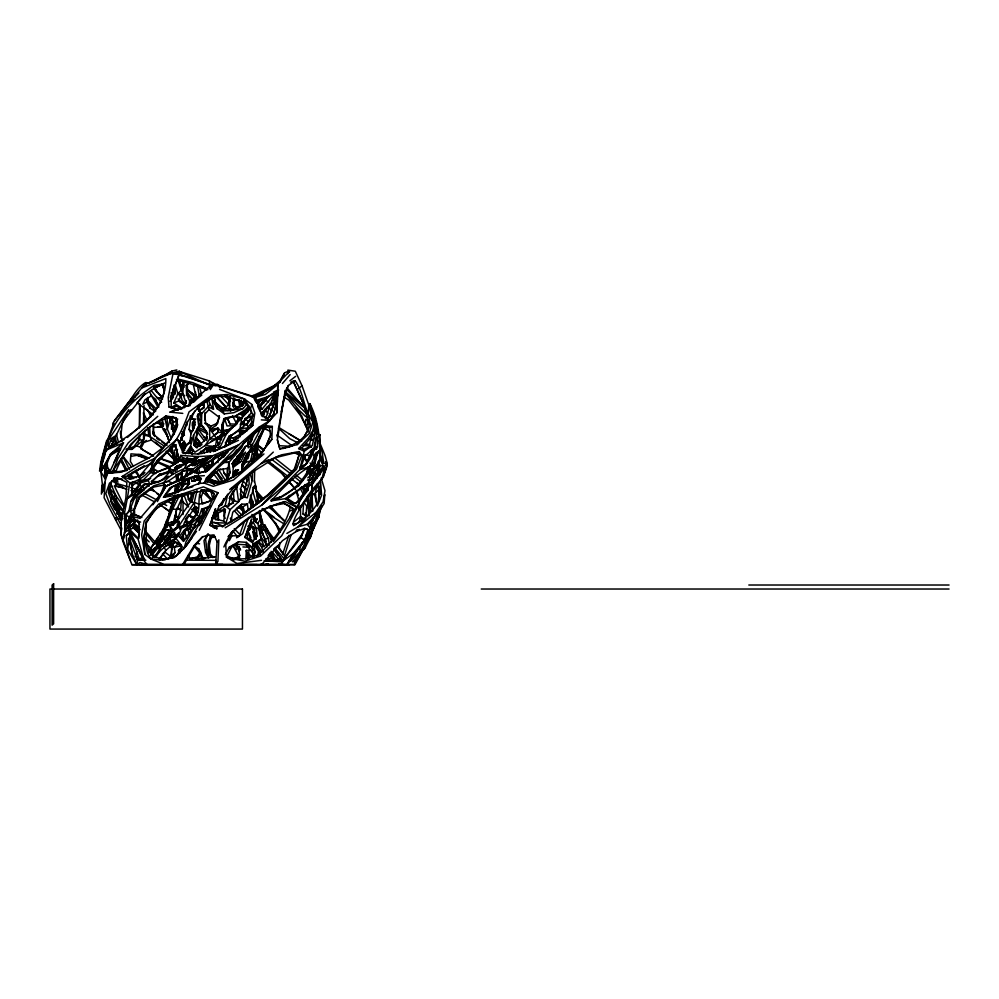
<?xml version="1.0" encoding="UTF-8"?>
<svg xmlns="http://www.w3.org/2000/svg" width="999" height="999" viewBox="0 0 999 999"><rect width="100%" height="100%" fill="white"/><g stroke="black" fill="none" stroke-linecap="round" stroke-linejoin="round"><path stroke-width="1.5" d="M310.115 480.731L315.197 472.727M176.061 496.578L163.536 528.721L163.524 532.267L160.152 534.14L148.376 551.398L150.437 552.547M233.529 461.938L233.504 465.909L233.691 460.514L237.924 461.625M195.891 418.981L194.405 419.305L194.343 426.76L191.034 433.666L189.698 443.219L186.351 444.855L184.84 444.642L181.606 447.839L184.69 450.611M197.402 408.466L200.662 413.199L201.249 421.853L193.581 435.214L190.497 446.353L194.88 452.247L204.97 445.629L215.035 446.378L219.48 448.551L226.111 434.39L247.839 411.663L247.864 409.565M307.767 477.859L316.471 470.317L319.855 459.14L320.005 434.69L317.058 434.515L315.11 430.394M290.721 382.23L293.718 382.367C300.574 397.327 308.978 413.224 307.929 430.082L304.458 436.226L297.103 443.219M144.73 430.519L144.843 435.152L143.544 440.01L139.373 439.96L139.46 435.289M139.61 427.51L140.11 404.533M166.196 535.776L168.332 532.717L168.819 529.67L166.259 530.132L161.438 537.15L162.063 540.322L157.118 544.967L159.066 547.989L157.093 545.941L158.042 541.346L163.898 531.281L172.64 509.04L179.395 495.679M121.116 530.307L104.108 497.727L105.195 482.43L101.399 494.118L101.848 485.264M201.348 490.559C197.103 497.752 200.737 506.843 197.115 514.435M305.369 515.934L305.444 512.812M225.824 480.606L227.11 477.947L227.335 468.269M248.689 559.19L248.901 550.399M319.056 440.946L325.187 455.856L327.272 463.524L318.057 472.727L312.063 484.627L311.788 490.022L321.99 478.871L324.663 467.682L311.913 484.602L311.788 490.022L298.664 509.428L299.163 501.098L308.716 484.54L312.063 484.627L318.956 471.903L323.401 466.108L319.855 459.14L314.31 469.455M193.581 435.214L194.081 445.279L197.14 447.44L206.194 438.848L207.018 432.954L201.423 425.224L201.736 413.536L210.202 404.508L208.354 399.975L211.975 398.926L213.287 397.053M211.014 522.502L225.936 523.089L230.095 509.665L238.624 501.723L240.584 498.676L240.859 488.299L243.756 479.595M245.579 410.564L240.984 414.635L242.794 414.685L247.839 411.663L247.914 408.641M204.37 475.711L195.305 476.111L169.83 487.862L163.499 497.315L198.851 483.479L204.158 483.079L206.406 478.146L233.554 454.158L249.188 437.774L265.035 425.549L277.023 412.699L277.797 384.627L265.309 394.48L254.87 397.49L213.749 384.328L210.989 385.052L188.574 405.369L170.03 412.125L182.78 413.374M186.239 518.681L186.114 522.877L186.701 517.445M204.783 420.129L205.02 412.387M177.248 439.011L182.954 452.772L184.053 453.496L180.12 442.582L177.248 439.011L154.695 458.441L139.048 465.721L122.14 476.535L129.783 482.829C141.983 480.569 150.699 470.616 157.08 460.601C173.639 448.663 182.392 430.619 189.048 411.888L211.388 395.567L227.135 394.53L244.505 398.988L251.898 404.483L254.845 413.037L252.834 425.337L242.745 434.016L251.286 423.214L252.722 414.897L250.424 408.841L244.405 402.235L244.505 398.988L219.53 389.385M243.531 405.232L243.656 400.974L239.51 406.568L237.537 407.555L232.792 406.106L233.791 397.777M240.584 498.676L244.543 497.04L247.228 497.877L252.223 480.494L252.535 470.716M259.315 436.126L256.818 451.848L256.069 449.55M229.645 489.535L261.114 463.573L281.468 454.857L299.188 451.598L299.063 455.032L295.567 467.507M314.997 448.688L315.372 438.086M128.421 527.934L128.521 525.224M178.059 480.844L178.272 475.087L183.679 470.192M222.964 469.031L224.063 473.051L227.173 477.922L228.833 462.437L241.708 447.714L243.918 442.22M263.948 453.946L233.454 480.007L213.224 486.338L204.158 483.079L207.28 481.381L212.837 483.566C237.475 480.719 257.742 458.329 271.828 439.373L272.352 426.436L265.035 425.549L261.913 426.91L249.188 437.774L250.874 435.202M218.843 539.76L217.932 561.376L215.659 564.56L147.14 564.672L144.468 561.326L138.037 538.998L130.669 532.629L126.249 535.589L127.497 549.4L136.863 564.747L147.415 564.66L139.885 562.462L136.863 564.747L131.918 564.685L122.877 541.396L120.817 533.678L121.416 518.981L125.849 498.064L126.861 482.392L120.23 478.996L113.699 479.021M254.695 470.529L254.345 482.055M192.295 468.943L183.279 470.954L168.007 481.318L153.796 485.764L136.9 498.289L132.517 516.433L129.395 522.752L130.207 529.945L138.511 538.661L139.248 521.915C133.479 520.716 131.581 514.572 130.02 509.69L134.341 498.364L134.778 493.793L140.247 483.066L150.712 472.39L157.917 461.401M176.798 374.126L176.91 371.603L180.145 371.815L181.868 376.011M244.955 457.48L242.183 464.21L241.883 470.991L250.674 460.876L252.635 451.248L257.018 448.751L254.82 451.398L252.035 461.263L251.473 458.603M174.7 408.391L174.837 405.457M311.426 501.261L311.838 492.532L310.352 511.426L308.341 495.054M170.767 558.129L171.778 547.09M253.459 557.192L251.948 547.365L246.366 542.357L238.549 541.77L229.37 547.077L225.324 554.582M245.829 461.463L246.116 455.769M250.412 495.142L250.936 508.379M230.544 411.401L229.483 408.241L230.107 396.765M245.879 558.928L246.366 550.324L250.761 550.224M147.715 397.839L147.44 402.385L147.914 397.814M129.321 538.011L137.55 560.352L142.27 560.077L142.432 557.342L137.55 560.352L136.863 564.747L132.318 554.02L129.308 539.747L130.469 531.281M261.263 523.339L261.513 519.118L260.464 516.258M222.877 430.656L223.164 426.061L222.315 423.201M178.322 564.66L139.336 564.622L289.398 564.672L215.659 564.56L217.045 541.708L213.923 534.765M253.197 501.211L252.947 505.432L250.15 502.897M277.023 412.699L277.797 384.627M225.2 527.809L261.8 505.094L281.855 487.537L299.725 469.692L309.89 466.72L310.951 470.217L310.652 475.212L308.504 482.979L285.314 498.626L271.129 500.874C284.078 486.75 297.615 472.577 314.822 463.723L317.108 454.82L319.83 450.174L314.997 454.233C309.403 472.689 297.702 489.06 280.045 497.652M310.352 511.426L311.426 493.593L315.534 494.555M139.573 403.683L139.348 427.909M289.51 372.103L287.899 370.105L295.304 371.228L302.073 385.814L308.778 404.957L308.192 414.46L310.402 425.337L304.458 436.226M306.718 505.569L306.019 515.746L302.922 513.898L303.659 502.135L308.429 508.041L308.691 515.721M319.068 496.466L318.806 500.799L319.031 486.95M319.255 493.581L319.43 490.696L319.855 493.456M319.78 494.667L319.955 491.795L317.232 484.965M120.417 434.103L120.592 431.318L122.253 440.909M171.441 429.32L171.628 426.461L175.712 427.972M184.728 406.83L186.401 400.686M105.307 454.07L99.538 471.141L100.874 461.713L106.756 440.184M309.827 406.968L310.027 403.871C318.456 420.779 320.192 439.398 320.404 457.917L323.738 463.349L327.272 463.524L323.539 476.698L321.99 478.871M131.743 493.956L132.617 482.155L131.93 493.731L127.31 498.576L124.4 513.461L125.05 530.319L122.877 541.396L126.811 522.889L131.244 514.373L126.811 522.889L135.777 520.454L139.398 521.665M126.711 470.267L109.128 473.189L113.074 470.666L130.894 444.068L148.901 427.647L165.934 415.896L176.099 417.782L177.56 424.837L169.905 440.284L161.513 448.651L150.262 457.23L121.778 472.09L109.128 473.189L123.526 442.819L105.432 450.412C110.227 422.577 131.194 400.237 154.258 385.327L163.199 383.978L164.41 390.659C159.99 411.288 142.22 424.125 127.46 437.462M180.419 529.845L178.384 526.823L178.809 521.153L170.005 525.899L167.283 523.963L171.803 521.703L172.14 524.787M276.885 399.812L273.426 415.197L270.005 420.442L259.54 426.873L238.686 444.942L212.662 455.744L198.302 456.568L180.744 455.419L179.533 460.352C170.592 470.142 154.945 468.219 148.252 480.569L140.247 483.066L131.93 493.731L139.298 485.414L139.448 479.645L143.057 480.507L150.637 478.509M192.357 502.46L190.722 500.062L191.284 493.007M181.343 500.849L180.544 510.864L177.36 519.68L175.624 521.703M218.169 428.396L217.869 432.13L209.778 438.961L204.97 445.629L213.524 440.284M232.58 476.448L233.316 467.307L232.255 463.561M255.032 450.512L254.545 446.765L255.032 450.512L259.852 435.876M254.932 399.55L255.145 397.115C268.294 390.871 280.669 382.292 289.585 370.766L284.653 372.764L278.546 383.579M144.068 405.419L143.469 423.314M191.034 433.666L189.048 429.395L191.109 415.996M183.054 480.856L180.906 489.36L182.53 486.613L183.054 480.856L177.035 490.272L180.906 489.36L183.329 485.589M201.661 520.354L202.785 509.403L209.465 507.055M246.366 542.357L246.141 544.767L253.609 554.208L253.109 557.192M149.176 430.806L148.776 435.152L150.2 436.675L164.223 446.066M154.795 436.476L153.459 434.403L153.521 423.688M166.159 524.6L166.546 520.654M186.239 403.134L182.705 393.706L183.816 382.03L176.461 379.732M277.959 395.766L278.246 392.919M175.15 464.248L176.386 452.072L176.948 462.599M229.071 436.088L228.459 441.933L229.995 444.555M178.496 487.862L174.563 492.644L175.237 486.251L177.897 485.164L177.148 489.06M234.116 559.128L244.867 561.213L260.539 556.093L281.73 535.776L297.265 507.517L285.19 501.56L274.101 505.357L263.261 509.802L247.715 519.155L231.93 531.905L225.762 544.867L226.436 557.142L234.116 559.128L245.791 558.728L258.479 554.907C272.402 541.608 286.176 525.486 290.497 506.431L283.866 503.259M120.667 437.862L122.203 423.613L127.01 415.022M125.05 530.319L125.799 515.072L124.4 513.461L126.436 524.662M217.969 462.637L218.731 455.594M284.053 376.011L284.34 373.251L279.745 382.33M187.063 476.236L187.75 469.88L184.815 476.748M255.981 458.853L258.991 438.199L259.166 440.397L264.548 427.972L262.475 429.021M242.907 461.688L241.883 470.991L246.616 453.434M128.371 529.295L128.222 525.174M101.311 467.457L100.4 468.906L106.518 444.955L101.698 466.071M298.614 448.601L302.098 447.764L304.245 451.286L299.725 469.692C314.822 459.465 319.443 438.449 314.485 421.665L313.511 430.207L308.329 438.136L298.614 448.601L304.245 451.286L312.275 445.566L315.047 432.792L314.485 421.665L310.027 403.871M103.884 490.509L101.711 491.883L102.485 485.252L100.887 471.765L110.614 453.858L123.526 442.819M279.183 548.276L279.857 542.619M174.251 535.576L174.575 532.842L163.686 544.48L161.888 546.078L158.554 546.915L151.736 552.884L150.337 555.382M231.081 435.152L229.42 443.593L230.894 434.94M317.332 506.106L321.578 495.129L320.617 482.017L318.107 502.085C312.487 512.475 303.421 519.792 293.544 525.536L293.281 522.39C300.412 501.061 321.353 487.462 327.098 465.809L325.312 461.6M213.624 458.079L212.924 463.936L206.855 471.066M214.51 450.761L216.82 438.861L222.977 432.967L235.464 425.299L239.61 417.307M174.837 522.489L176.411 509.665M306.094 535.152L315.609 523.401L315.796 521.853L314.273 521.803L315.609 523.401L309.153 538.673L303.172 549.363L305.394 547.165L310.427 537.362L311.775 532.754L310.115 536.588M287.425 499.937L295.017 503.508L299.163 501.098L307.929 490.347L308.566 485.239L311.913 484.602M190.097 405.656L190.647 401.411M284.103 396.665L277.123 436.913M149.263 458.266L140.896 454.645L130.919 453.846L130.394 461.426L133.454 466.471M199.226 530.307L218.032 492.744L203.371 486.9L177.597 495.541L156.88 508.079L146.229 521.84L143.993 537.762L144.818 554.37L150.837 559.028L161.913 563.461M299.725 469.692L305.182 455.906L314.048 448.339L314.835 442.407M307.929 490.347L308.716 484.54L304.695 484.677M196.89 447.864L194.081 445.279L198.789 426.186L198.851 414.248M155.619 473.538L150.712 472.39C151.985 452.709 173.414 443.681 177.56 424.837M152.585 512.537L145.966 523.751L146.366 541.695L148.963 551.423L153.309 556.88L165.322 559.44L159.316 559.902L150.837 559.028L147.615 553.196L143.993 537.762L146.229 521.84M168.319 559.028L171.366 555.569L172.003 546.728M174.912 493.693L175.325 490.796L174.5 493.681M179.146 468.007L179.57 465.034M233.454 407.192L234.653 398.688M225.936 523.089L223.739 521.103L225.412 509.39L216.608 511.138L212 517.869M141.408 444.443L140.809 448.638L153.684 456.093M206.456 512.537L202.048 515.959L201.311 520.991L193.431 528.821L186.014 541.795L183.941 548.726M151.736 552.884L152.073 550.586L162.512 540.534L161.438 537.15L165.197 536.6M186.85 461.95L187.487 457.617M174.475 522.914L176.099 512.137M299.363 529.333L282.492 540.634L261.513 564.722L260.177 564.535L287.1 564.685L304.608 540.384L310.252 528.046L311.114 522.327L315.347 514.597M188.436 453.446L190.497 446.353L185.464 453.908M137.6 519.93L134.415 522.902L133.666 527.709L124.363 532.405L130.519 523.039M169.88 512.337L172.839 499.438M268.281 418.469L271.516 411.463L274.812 398.439M196.99 447.527L195.292 445.129L198.114 427.172M243.656 400.974L242.969 405.394L237.537 407.555M312.924 431.143L308.728 447.352L302.66 449.725M183.916 408.029L185.989 400.649M188.836 406.206L189.685 400.986L186.638 394.505L186.176 385.414L189.61 382.729L186.176 385.414M244.867 537.437L251.723 519.018L248.651 528.059L247.103 537.724L253.247 540.946L256.955 536.363L256.468 528.596L253.197 522.015L250.062 525.324L244.867 537.437L255.769 545.054L258.891 550.524L263.162 551.947L261.476 546.703L257.155 541.633M180.682 478.908L181.756 472.377L183.004 470.342M228.346 405.419L229.57 397.902L225.637 395.854M138.511 538.661L139.361 533.528L132.368 526.985M229.945 396.765L228.534 405.357L221.716 408.853L224.787 408.628M285.152 390.397L277.422 439.672L279.845 448.901L297.14 444.63L309.253 433.416L312.912 421.853L308.778 404.957M313.149 429.745L314.485 421.665M313.624 470.741L314.098 467.807M314.585 464.872L315.322 454.57M307.754 467.095L306.643 473.713L316.583 465.596L316.471 470.317L318.956 471.903L311.775 482.692L308.504 482.979M180.17 552.822L181.443 545.417L175.874 538.224L179.308 533.166M321.953 505.881L316.208 521.366L318.581 517.669L319.717 511.688M155.257 411.576L150.137 408.204L146.89 402.098L147.677 397.502M183.042 514.61L183.029 502.035L181.643 496.54M176.935 480.681L178.159 473.638M250.749 442.607L252.01 435.552M121.841 528.059L120.817 533.678L129.995 559.652M294.168 553.97L303.996 541.233L304.495 538.511M178.809 521.153L177.822 526.51L171.016 531.78L170.005 525.899L178.921 518.556L192.757 499.088L194.281 491.795M247.677 445.079L251.074 440.472L252.198 434.365M127.497 549.4L129.308 539.747M223.739 521.103L215.072 518.881L216.608 511.138L225.15 505.681L228.559 506.093L230.207 497.427L239.723 482.105M205.294 472.14L211.738 463.698L212.824 458.066M315.859 518.506L318.581 517.669L319.518 512.937M320.492 470.679L319.618 475.124L320.829 469.518M141.746 486.501L134.778 493.793L130.832 501.56L128.834 511.55L125.799 515.072L126.336 523.289M164.748 543.119L166.771 541.533L167.333 538.748L169.405 536.788M157.093 545.941L158.042 541.346L161.438 537.15L167.445 538.286L171.254 536.401M241.221 400.025L239.997 405.981L239.073 399.488L239.51 406.568L240.197 403.683M215.896 425.499L217.645 423.039L219.181 415.646L219.455 417.47L215.896 425.499L209.603 429.695L209.778 438.961L216.82 438.861L219.48 448.551M230.707 522.165L232.779 512.175L241.82 504.195L247.377 504.033L248.239 510.039M265.334 418.693L267.607 413.511L269.73 404.083L274.138 402.784L277.148 397.602M106.768 475.049L104.92 469.268L105.744 465.422M311.426 493.593L314.747 495.117L316.858 504.47L315.322 493.056L317.095 484.827M175.512 418.269L176.723 421.029L175.487 426.585L170.692 423.226M193.569 429.208L195.23 421.903M117.083 512.25L117.745 509.328L108.504 489.435M197.028 490.372L194.305 502.347L194.855 507.717L184.703 521.928L182.767 526.948M158.916 421.615L163.162 426.136L163.786 423.464M164.073 478.583L158.853 481.805L151.373 481.805L159.977 474.05L169.555 472.127L172.64 474.113L173.376 470.954L177.847 465.846L186.164 463.424L198.302 456.568C190.834 470.354 171.566 469.88 163.374 483.329L165.971 486.151L179.246 480.756L195.305 476.111L200.836 478.309L198.851 483.479L201.398 478.434M281.106 564.697L282.63 560.177L284.94 558.404M139.373 439.96L139.585 435.576M174.238 537.649L174.912 534.815M206.518 439.385L207.18 436.625M182.342 460.651L182.904 458.291L180.744 455.419M173.801 402.922L177.847 393.818L181.131 390.222L183.292 381.306L178.134 380.544L182.705 393.706L180.419 396.241L178.971 400.849L173.801 402.922L181.231 407.704M299.4 521.416L300.587 516.545L300.437 507.205M324.101 497.315L324.787 494.517L324.138 503.546L318.157 512.862L307.118 524.325L298.014 526.848L286.863 533.441M169.842 539.36L171.204 533.803L178.384 526.823L194.305 502.347L199.188 504.245L209.678 501.211L212.924 497.939M311.775 482.692L313.674 475.112L318.956 471.903L319.942 465.459L318.244 461.476M185.577 465.746L186.164 463.424L191.733 459.303L198.302 456.568L190.172 465.184L187.575 466.62M247.065 481.081L243.069 496.94L240.01 499.388M168.569 516.808L170.767 506.643L171.304 509.69M187.75 469.88L186.651 474.213L186.601 469.83M299.8 509.09L300.549 506.193M210.826 505.781L201.686 509.265L199.063 516.458L194.568 524.425L193.431 528.821L190.022 524.65L181.181 527.971C178.396 543.006 161.576 544.455 155.906 557.467M319.755 510.252L317.832 517.619L310.252 528.046L307.118 524.325L311.114 522.327L319.755 510.252L320.691 507.355M172.677 524.912L176.798 509.39L182.805 496.166M233.054 476.798L234.49 471.416L238.424 469.705L233.853 477.047M273.838 402.747L271.516 411.463L268.956 407.043M303.172 549.363L303.858 546.778M311.588 533.016L310.427 537.362L306.743 541.046M101.711 491.883L108.754 469.555M241.845 434.615L242.994 430.332M186.076 461.513L187.175 457.442M197.889 557.342L199.688 555.981L200.449 553.171M180.844 467.307L181.581 464.585M182.317 461.863L183.429 457.792M253.996 556.306L255.132 552.16L253.321 543.956L261.101 538.948L257.829 523.426L253.946 519.992L252.572 515.696M199.4 525.549L212.75 499.163L214.261 493.681L211.101 491.458L201.036 490.184M249.713 436.438L248.089 442.295L248.189 447.814L252.422 444.493L261.938 426.461M111.501 481.418L108.367 492.582L112.5 503.496L121.666 520.392L117.133 517.519L109.927 504.632L105.807 493.631L109.503 483.091L116.384 479.083L122.402 479.258M268.631 532.742L264.997 525.124L264.66 526.348L270.916 538.099L271.478 542.12M102.373 457.554L106.493 442.894L113.774 423.101L112.725 426.523M177.947 462.649L179.208 458.204M169.805 539.872L171.204 533.803L163.486 537.899L159.74 543.319L158.554 546.915L152.472 554.52L155.032 555.956L157.03 553.958M111.801 446.303L113.199 441.396L110.402 441.221L108.391 447.04L115.759 443.993M192.52 501.835L190.722 500.062L192.283 494.567M191.308 437.674L189.698 443.219L188.961 442.432M194.58 465.721L195.891 461.276M281.181 411.838L285.814 392.495L288.361 385.552L295.08 380.631C304.058 393.019 303.621 409.715 312.912 421.853M169.842 416.571L170.117 419.53L167.308 429.021L171.428 438.811M258.029 553.446L258.891 550.524M312.749 431.068L310.801 437.637L302.098 447.764M180.607 440.222L181.331 437.812L182.467 440.422M170.654 509.265L167.108 521.216L164.735 525.561L167.183 527.235M273.364 541.483C284.315 525.736 295.542 510.564 304.046 493.693M232.942 476.598L234.49 471.416M206.406 478.146L238.686 444.942C214.223 458.166 191.259 474.088 165.971 486.151L158.941 496.391L140.047 518.369L132.517 516.433L134.69 514.635L134.44 509.602L139.385 497.714L153.834 487.05L164.286 484.965L160.727 494.53M211.588 385.676L212.5 382.692L209.365 380.931L178.946 371.291L180.632 375.599M116.059 459.702L119.755 448.114L110.614 453.858L104.708 470.192L105.107 478.783L100.887 471.765L110.664 455.057L115.497 451.211M182.53 486.613L184.39 484.19L187.899 482.992L189.086 479.108M264.161 560.689L281.768 561.875L293.007 553.671L304.608 540.384L307.917 529.532L304.882 528.371L295.766 531.655L297.165 529.545M174.5 498.439L170.092 510.801L175.349 498.838M242.307 421.64L241.421 424.488L240.197 424.213M180.12 442.582C183.754 425.025 193.494 408.079 209.54 399.275C220.667 392.707 233.304 399.063 244.405 402.235M187.375 421.503L181.955 438.661L179.133 441.67M272.802 416.133L277.41 401.473M258.641 503.234L255.744 486.276L254.333 486.188L249.001 502.934M247.977 458.628L249.25 454.62M284.415 555.919L290.946 535.402L288.836 535.476L282.592 554.37M111.813 445.691L113.199 441.396M227.297 480.594L230.082 472.052L228.833 462.437L224.463 461.663M243.219 564.572L295.042 564.585L304.645 546.89M178.159 492.557L184.39 484.19L185.727 480.207M238.286 462.737L245.667 446.016L232.305 463.698L233.316 467.307L241.021 461.488L245.542 452.085L232.904 465.671L241.021 461.488M195.604 461.138L194.131 465.509L196.116 461.55M251.898 404.483L250.424 408.841L244.505 398.988M252.784 462.025L255.469 454.083L254.82 451.398M227.36 523.988L238.798 517.245L261.151 501.123L277.734 486.263L294.218 469.343L299.063 455.032L296.216 452.535L275.287 457.704L254.433 470.866L233.866 487.512L219.905 504.745L209.852 525.162L216.808 528.771L209.852 525.162L215.597 508.603L211.651 520.479L212.937 526.098L222.602 526.036C250.062 511.488 274.076 491.57 295.18 468.893M241.77 466.908L245.854 462.312L249.325 452.06M239.435 459.428L242.457 450.599L245.542 446.653M304.42 529.245L300.961 537.537L281.768 561.875L285.115 558.878M170.267 397.677L179.058 374.65L210.989 385.052L209.503 388.399M207.018 432.954L203.371 426.835L201.423 425.224L198.789 426.186L197.352 416.096L198.189 413.686M123.064 487.412L114.223 486.138L115.322 485.689L116.146 483.379L111.788 480.806M209.678 501.211L202.26 504.083L201.111 497.24L203.584 490.234M255.744 486.276L257.505 498.838L256.069 502.922L252.547 489.96L255.744 486.276L254.408 480.619M262.987 416.77L265.497 409.69L267.545 408.004M244.543 497.04L249.151 484.128L248.801 475.112M248.626 517.395L242.707 533.716L236.513 537.724L239.285 535.876L244.193 522.202M276.386 398.663L269.056 416.308M127.772 486.675L116.146 483.379L114.835 486.988L122.565 502.559L125.474 506.181M211.663 464.872L212.675 462.062M171.803 521.703L170.667 524.837L173.826 524.625L170.005 525.899L172.927 530.219L172.328 531.293L179.408 526.123M223.776 498.588L221.378 505.157L218.756 506.143M272.377 552.172L278.284 558.753L282.63 560.177L275.462 560.739L282.63 560.177L283.304 561.463L274.088 548.938M194.405 400.799L195.979 396.591L195.542 392.095M300.224 551.96L303.771 549.537L304.845 546.653M195.354 457.842L191.733 459.303L182.904 458.291L176.923 462.15L178.696 457.442L175.037 444.655L171.154 447.115L175.312 446.765L176.261 444.692M233.004 415.984L224.713 419.792L221.815 427.51L222.977 432.967L226.111 434.39L227.972 429.657L221.803 430.694L221.741 426.311M313.162 529.083L314.535 525.412L312.999 529.095M318.631 517.407L309.153 538.673L306.019 538.973L303.459 542.37M304.395 547.34L294.081 564.61M299.188 451.598L301.91 455.107L296.503 469.255L276.798 488.486L261.8 505.094M211.738 463.698L213.948 457.992M313.499 464.373L315.559 458.991M233.092 476.498L235.801 469.518M177.71 554.495L179.358 550.287L181.368 548.226M188.262 462.612L189.947 458.304M191.633 454.008L192.77 451.136L189.985 449.637L191.571 447.352M261.838 416.183L262.899 413.486M119.593 472.402L113.074 470.666L117.944 458.578L128.284 442.832L157.767 416.308M129.72 535.414L133.391 542.232L136.963 551.985L135.152 556.493L138.674 557.604L137.225 559.29M253.609 554.208L255.132 552.16L251.948 547.365L253.321 543.956L259.578 552.772L260.227 555.244M175.062 534.515L174.088 536.938L178.759 532.879M257.717 406.431L260.364 399.95M139.298 485.414L140.247 483.066L139.448 479.645M271.266 433.416L265.959 446.353L261.301 454.27L256.993 458.529M235.464 425.299L238.536 417.832L235.427 415.971M262.774 416.408L265.509 409.74L267.607 413.511M307.617 474.013L308.716 471.416M115.734 471.653C125.275 447.127 146.816 422.764 172.889 416.483M143.519 432.417L143.544 440.01L140.497 447.19L140.809 448.638L144.056 442.307L146.316 440.409M314.048 448.339L310.539 450.674L311.076 453.184L306.493 463.986L299.787 467.295L305.607 464.66L311.076 453.184L317.62 446.903L317.707 436.888L320.005 434.69M159.64 540.109L163.898 531.281L166.146 529.67M269.967 437.062L265.959 446.353L271.828 439.373M305.969 540.397L307.043 537.912M307.917 529.532L304.171 528.396L300.961 537.537L304.608 540.384L310.277 534.477L316.708 519.455L315.209 521.715M184.852 443.993L183.654 446.765L184.315 449.737M207.28 481.381L212.3 472.34M189.773 472.589L191.546 468.568M192.732 465.896L195.105 460.539M158.079 553.084L162.188 545.167L170.442 537.624L176.636 536.625M209.203 541.858L211.114 537.587L210.352 536.126L212.712 534.902M113.986 462.512L117.795 454.008M137.825 442.757L139.673 438.648L131.943 449.388L126.011 449.4M311.85 482.879L316.733 477.185L319.842 470.417M224.638 446.503L229.008 437.038L246.828 424.026L253.346 414.16M110.777 500.998L112.275 497.789M133.441 510.427L139.385 497.714M108.391 447.04L108.054 440.397L128.771 409.627L111.151 445.704M198.064 453.858L206.293 448.314L212.537 447.864L218.456 444.867L222.74 435.739L224.925 433.554M215.659 564.56L216.97 561.775M259.228 512.1L260.19 519.468L257.829 523.426L255.657 522.09L257.243 518.718L255.07 520.729L254.27 514.647M170.217 421.216L171.491 418.519M297.665 555.506L294.88 561.001L295.042 564.585L287.1 564.685L288.636 561.45M174.563 492.644L179.158 482.979M310.689 469.78L313.561 469.13L310.652 475.212L309.253 470.117L313.561 469.13L316.583 465.596L309.89 466.72M215.072 518.881L217.807 513.236L225.412 509.39M290.022 517.082L293.893 509.153L291.621 507.342M187.862 528.284L185.777 530.269L181.481 539.023L183.416 541.446M242.183 464.21L248.601 452.559L254.408 448.439L264.548 427.972M314.273 469.418L316.258 465.447M251.174 526.386L249.288 530.169L251.661 526.498M181.069 479.021L182.255 476.648M139.648 480.831L132.567 485.264L129.783 482.829L127.31 498.576L134.778 493.793L136.676 495.866L143.744 484.403L149.825 484.228L158.853 481.805L151.923 481.343M227.11 477.947L230.082 472.052L225.15 481.643M226.823 556.505L231.531 547.227L229.37 547.077M275.936 399.737L273.264 404.97L277.035 398.576M194.405 419.305L190.859 418.868L194.83 411.101M223.876 547.002C234.166 522.14 260.427 508.266 285.19 501.56M152.997 461.7L154.695 458.441L138.724 477.135M264.373 426.785L255.657 443.593L248.601 452.559L252.422 444.493L248.988 444.305L246.691 445.866M188.549 453.509L191.084 448.638M231.306 533.104L231.893 535.764L229.345 540.646L228.496 536.263M279.857 382.38L281.281 379.682L274.787 385.389M182.28 452.572L188.099 443.244M208.579 506.88L206.144 511.488L194.568 524.425L190.022 524.65L183.841 530.644L179.296 536.713L183.666 540.609M251.074 440.472L252.485 437.812M254.67 433.691L248.988 444.305L246.815 446.403M287.1 564.685L293.007 553.671M100.4 468.906L102.385 465.222M208.316 533.978L205.557 539.085L207.442 553.171L208.903 557.567M225.537 442.807L229.121 436.201M289.148 560.377L290.971 560.864L300.562 551.311L308.029 537.587L303.996 541.233M304.608 540.384L309.478 531.468M197.702 556.743L200.512 551.623M290.971 560.864L302.709 541.72M229.133 498.401L232.692 491.97M259.802 510.477L261.875 523.488L259.128 528.471L261.189 537.162L266.333 544.318L266.633 547.365M151.124 464.86L154.695 458.441M157.355 501.585L165.971 486.151L183.666 477.984M161.801 493.556L165.971 486.151L163.374 483.329M286.164 389.448L288.361 385.552M207.705 534.115L203.983 540.696L205.582 552.472L208.316 557.892M310.714 531.855L308.903 535.039L310.277 534.477M174.375 385.09L175.212 392.57L170.105 401.486L173.514 397.165M250.262 425.524L252.485 421.653M247.015 404.108L243.369 408.404L231.656 410.377L242.357 405.881L243.144 404.533L231.656 410.377L222.864 410.976L216.146 405.219L213.998 401.136M165.934 415.896L164.623 418.131L171.466 417.37L177.772 419.118M277.772 391.471L272.34 400.711L276.923 395.779M239.423 417.282L234.753 425.224L230.382 428.846M184.003 564.41L194.992 545.779L202.909 536.525M234.678 459.69L232.305 463.698L244.63 448.501M287.799 373.776L289.585 370.766M318.581 517.669L315.509 516.108L315.959 515.372M185.539 462.425L194.718 461.913L196.241 459.39M171.566 558.366L175.062 552.572L174.288 547.215L172.178 543.943M182.53 564.647L194.156 545.442L202.123 537.087L208.779 534.777L214.473 536.251M158.591 537.112L149.101 551.048M264.935 400.674L263.336 403.271L265.097 400.799M274.725 391.483L278.521 390.072L275.412 392.719L262.15 409.103L260.215 406.618L268.219 396.628M136.676 495.866L143.744 484.403L149.825 484.228L162.25 480.182L168.344 476.161M267.395 396.516L261.226 404.807M180.969 538.011L185.777 530.269L190.784 527.947L183.841 530.644L185.777 530.269M167.957 558.841L174.525 557.342L184.877 547.402L206.293 512.937M194.78 401.123L201.099 392.794L199.313 386.176M227.972 410.651L229.483 408.241L233.454 410.04M160.389 535.264L160.152 534.14L163.536 528.721L165.971 528.396M242.357 405.881L244.493 402.472M179.296 536.713L183.941 541.021L190.522 531.206L190.022 524.65L197.939 512.05L190.634 521.216L185.252 525.449L181.181 527.971L177.822 526.51L171.016 531.78M311.763 478.134L315.06 472.952M130.02 509.69L125.799 515.072L129.62 517.17L132.03 513.386M183.978 490.022L189.473 483.241L188.024 479.033L189.473 483.241L185.964 488.711L192.782 486.75M162.787 531.518L164.398 529.033M264.573 400.174L262.337 403.658L264.785 399.962M124.937 408.229C131.369 399.5 136.101 388.311 145.542 382.555L148.863 382.992L155.432 380.419M265.834 398.052L259.59 407.742L262.15 409.103L259.44 408.341M215.334 517.057L217.807 513.236L216.608 511.138M210.265 389.685L213.749 384.328M215.06 456.655L217.869 455.906L197.452 468.668L194.63 472.952L193.631 471.703L179.246 480.756M154.196 557.617L159.965 548.876L158.554 546.915L175.874 538.224M289.523 495.379L287.437 498.551L285.314 498.626L297.265 507.517M305.669 491.221L307.292 488.761M205.919 471.928L205.145 468.931L202.46 466.408L203.946 464.173M254.807 545.691L258.991 542.132L261.101 538.948L264.26 546.515L261.476 546.703M218.456 444.867L216.221 439.048L217.807 436.663M246.616 425.099L253.197 415.297M203.771 407.055L198.813 410.976L201.736 413.536L200.662 413.199L197.352 416.096M176.923 462.15L178.571 459.74M303.771 549.537L305.394 547.165L305.07 544.318M257.168 556.206L259.578 552.772M192.283 537.35L186.201 545.941L176.611 555.669L166.733 558.965M159.915 558.691L165.959 550.262L175.237 542.257L182.854 547.252M233.391 476.723L238.424 469.705M193.369 418.918L190.859 418.868L192.507 416.558M221.741 424.762L221.815 427.51L223.838 418.743L234.753 416.521L246.029 409.253L248.701 405.519M184.877 547.402L196.466 531.293M152.859 504.832L158.941 496.391M197.902 556.768L200.624 552.996M187.325 385.127L187.612 393.156L186.638 394.505L192.67 399.225L193.481 401.211M247.839 411.663L250.062 408.616L248.689 406.618M185.265 519.617L188.761 514.847M192.258 510.064L194.88 506.481M119.38 415.572L127.023 405.182L144.693 384.553L170.504 373.701L176.174 373.176L206.493 383.504L215.984 385.901L217.095 385.127L250.999 395.704M281.768 561.875L302.06 534.315M163.961 542.607L166.771 541.533L170.879 536.038M149.363 484.253L137.625 493.981L134.341 498.364L149.825 484.228L148.252 480.569M106.306 450.774L104.52 453.159L106.543 450.811M248.651 528.059L253.197 522.015M295.829 503.608L307.055 488.761M112.85 423.176L129.021 401.885M147.615 553.196L148.963 551.423M310.09 473.676L313.561 469.13M253.883 398.751L255.607 396.491L263.511 393.294M315.047 432.792L312.05 436.713L311.376 432.367M256.755 403.409L258.616 400.986M320.03 509.04L309.003 523.364M225.936 459.777L230.319 458.404L236.788 450.025M228.159 536.75L231.93 531.905M166.146 535.389L168.981 531.755M310.951 470.217L298.788 485.764L277.023 499.2M207.442 482.142L215.01 472.539M293.718 382.367L295.08 380.631L292.145 381.406M159.403 558.578L165.959 550.262L163.711 546.965L175.237 542.257L174.026 540.871L162.188 545.167M114.248 420.791L132.343 397.277L135.115 396.89M180.32 445.854L184.016 441.196L186.351 444.855M123.426 420.629L143.794 395.092L155.157 387.824L163.199 383.978L162.35 384.777M261.288 413.911L265.746 408.354M156.631 462.35L151.161 469.168L155.095 472.952L168.731 467.744L179.533 460.352L188.049 462.025M258.416 406.868L264.56 399.325L278.521 390.072L267.407 396.84L254.832 400.761M211.101 491.458L212.75 499.163L214.41 497.115M191.82 473.489L188.998 474.038L193.032 469.118L212.662 455.744L194.718 461.913L191.733 459.303M208.853 447.302L212.537 447.864L214.335 445.666M212.75 499.163L218.032 492.744M297.14 444.63L300.649 440.409L289.747 446.253L282.742 448.651M208.179 476.885L211.888 472.49M229.807 548.089L236.426 544.28L238.549 541.77M129.171 411.75L131.031 409.59M132.118 520.741L133.978 518.568L129.395 522.752L131.181 521.828M282.43 383.504L290.172 374.575M254.358 539.248L252.884 532.055L254.545 530.144M270.579 405.407L272.028 403.733M255.769 545.054L261.101 538.948L254.807 545.491M183.317 449.225L185.315 446.953L184.178 444.343M163.287 543.943L170.579 535.914M131.806 508.191L128.834 511.55L134.44 509.602M208.429 479.707L215.022 472.265M206.681 400.075L208.953 409.565L204.92 414.11L205.557 422.989L216.82 438.861L210.826 441.508M188.998 474.038L191.883 470.779M127.922 527.859L130.37 526.535L135.777 520.454L132.517 516.433M208.042 462.275L209.103 464.96L204.47 468.968M309.74 475.074L312.65 471.828M310.252 528.046L315.796 521.853L310.302 523.901M261.563 413.973L270.392 404.133L275.412 392.719L273.464 391.945M198.376 484.378L200.437 482.092M180.22 548.501L178.247 550.686L179.358 550.287M268.119 555.731L271.091 552.435M162.25 480.182L169.555 472.127L168.731 467.744L173.376 470.954L186.164 463.424L179.533 460.352M196.378 395.154L192.67 399.225L189.685 400.986L191.346 403.496M261.338 414.922L263.386 412.674M139.061 400.362L145.255 393.643M159.977 474.05L151.373 481.805M208.042 477.46L209.827 475.536M172.477 446.565L151.161 469.168L153.197 468.581L157.942 471.353M257.005 402.947L259.041 400.799L264.91 399.413L255.682 402.098M261.376 415.022L263.461 412.837M259.54 426.873L233.616 454.133L223.489 460.851M316.733 477.185L319.867 473.901M125.799 515.072L126.811 522.889L131.743 517.732M164.735 525.561L167.844 522.302M259.041 526.448L261.875 523.488L260.751 521.016L259.528 510.651M138.886 392.944L127.023 405.182L133.878 399.413M182.542 394.068L180.419 396.241L177.847 393.818L175.374 384.99M126.249 535.589L128.359 533.429M302.073 385.814L297.327 389.335M211.588 466.308L209.103 464.96L205.145 468.931L205.831 471.965M252.884 532.055L254.67 530.269M207.043 479.895L211.426 475.549M152.785 550.212L148.376 551.398L152.073 550.586L154.945 548.076M309.053 522.627L311.913 519.817L313.336 519.98M110.402 441.221L116.621 435.127L108.054 440.397M130.832 501.56L135.702 496.815M315.322 493.056L318.631 489.835M154.57 388.773L156.718 386.7L160.602 385.152M176.923 525.262L179.158 523.114M294.218 469.343L267.482 495.104L241.296 514.972M291.508 557.779L293.681 555.681M307.23 496.553L311.676 492.332M194.83 419.98L192.732 421.965L192.882 430.681M149.825 471.765L153.197 468.581L154.658 470.679M261.114 463.573L273.301 452.097M165.809 452.647L172.44 446.466L157.08 460.601M130.444 534.565L131.031 534.015L129.333 531.393M194.718 461.913L212.662 455.744L193.631 471.703L198.414 473.226L206.393 470.966L208.279 470.254L227.173 452.572M215.309 428.746L212.263 431.58L217.957 428.159L222.977 432.967L216.221 439.048L216.82 438.861M252.51 487.874L254.333 486.188M134.778 493.793L145.117 484.278M187.899 482.992L189.061 481.918M289.722 480.656L292.008 478.571M228.559 506.093L234.028 501.111L238.624 501.723L236.338 485.264M160.09 539.485L155.17 542.257L157.143 545.779M162.138 537.637L164.186 535.776M190.022 524.65L199.063 516.458L202.048 515.959M138.112 401.598L137 402.609L153.346 414.847M160.777 423.876L162.887 421.978M130.37 526.535L134.415 522.902M234.278 489.897L236.913 487.549L236.026 485.077M314.111 455.232L319.83 450.174M206.393 470.966L228.384 451.623M170.442 535.651L167.445 538.286L161.888 546.078L159.74 543.319M145.879 560.202L142.27 560.077L144.393 558.229M150.837 559.028L153.309 556.88M318.631 468.693L316.471 470.317L319.942 465.459L323.401 466.108M190.821 399.987L189.685 400.986L193.881 402.197M207.093 479.982L218.644 470.067L228.621 468.094M217.969 445.042L220.18 443.156M297.252 443.294L300.649 440.409M306.618 538.886L308.654 537.162M136.451 559.477L138.674 557.604L136.963 551.985M178.459 543.706L174.288 547.215L169.243 545.916M143.544 440.01L131.943 449.388M224.363 447.265L230.594 443.444L252.834 425.337M277.522 383.017L281.131 380.095M241.82 504.195L236.438 508.566L243.057 506.755L247.377 504.033M171.366 555.569L175.062 552.572M155.607 509.465L162.462 503.958M300.562 546.515L298.164 548.426L299.925 548.426M193.631 471.703L197.452 468.668M293.881 521.878L300.587 516.545L304.171 518.893M315.509 516.108L317.507 514.522M198.789 518.993L202.16 516.333M310.327 526.136L315.796 521.853M201.798 395.104L188.574 405.369L170.03 412.125M289.872 380.806L295.617 376.361M318.057 472.727L324.663 467.682M269.181 554.283L275.462 560.739L278.284 558.753L282.043 560.789M140.16 476.123L143.631 473.501M200.749 452.322L206.481 447.977M312.962 523.813L310.789 525.449L315.609 523.401M233.242 559.715L240.16 555.332M144.93 472.427L140.497 475.661L129.533 479.033L122.14 476.535L128.284 476.061L136.476 477.622M277.073 383.941L280.419 381.543M181.181 527.971L190.634 521.216M275.462 560.739L278.284 558.753M180.844 389.398L182.705 388.087L180.632 389.398M130.794 473.663L127.572 475.924L130.057 477.909M197.427 407.704L209.54 399.275L206.793 399.862M217.045 541.708L218.032 541.046M122.49 516.645L117.745 509.328L119.543 508.154L123.888 512.15M229.008 437.038L238.511 430.794L245.542 431.106M175.787 466.933L178.184 465.359M230.707 440.621L233.754 440.959L238.861 437.624M181.294 437.275L183.416 435.901M247.914 452.609L254.408 448.439M167.083 374.263L172.203 370.991L176.848 369.93M156.081 380.07L172.203 370.991M137.625 493.981L144.206 489.822M308.654 523.888L311.114 522.327L308.691 523.014M274.713 547.914L277.859 545.929L286.388 558.279M155.832 399.6L151.423 395.754L145.03 399.75L142.782 404.22L146.89 402.098M128.284 476.061L144.393 465.971L131.88 472.902L151.061 463.461M164.723 540.372L167.333 538.748M105.432 450.412C131.806 434.115 166.296 413.848 165.834 378.596L142.208 387.824M120.617 441.72L124.038 439.597M174.425 467.944L177.847 465.846M222.889 483.017L225.462 481.456M228.034 479.882L243.444 470.479M293.544 525.536L306.131 517.994L298.014 526.848L316.159 512.2L323.089 501.81L324.975 490.709L321.166 477.947M266.646 407.242L274.138 402.784M190.172 465.184L195.205 464.86L205.619 458.703L210.939 457.679M222.278 526.985L224.825 525.486M265.784 461.338L268.431 459.777M213.774 435.377L217.782 433.042M110.664 455.057L120.617 449.388M248.127 426.748L246.828 424.026L241.421 424.488L251.174 412.924L250.062 408.616L234.753 416.521L241.671 418.631L240.035 428.259L248.776 428.109M195.305 476.111L172.39 486.738L163.499 497.315L208.604 490.159L214.261 493.681M239.485 472.465L244.693 469.567M163.486 537.899L165.484 536.8M218.856 505.919L222.502 503.921L221.378 505.157L227.76 494.143L225.15 505.681L230.095 509.665M164.872 502.36L177.597 495.541L158.754 503.983L144.156 521.103L141.633 534.815L144.818 554.37M271.716 387.662L253.808 397.165L253.671 395.417L276.473 384.553M245.092 418.544L248.938 416.508M240.522 434.153L233.379 437.912L230.282 437.799M170.692 398.002L173.139 396.728L171.066 392.669M195.205 464.86L212.662 455.744M302.884 548.476L305.394 547.165L292.682 561.838L294.88 561.001M116.783 505.144L113.524 496.99L115.946 495.729L124.425 507.604M148.863 382.992L162.475 376.024L176.91 371.603L179.208 375.549M216.221 439.048L226.111 434.39M213.411 451.635L238.511 440.322M129.62 517.17L134.69 514.635L140.484 516.895M215.235 450.874L230.594 443.444M308.928 466.533L314.822 463.723M275.287 457.704L279.295 455.819M231.343 488.711L233.866 487.512M290.01 510.976L293.893 509.153L284.153 503.521L274.101 505.357M217.645 423.039L210.864 426.173L209.603 429.695L217.957 428.159L217.869 432.13L222.977 432.967M169.718 470.641L158.179 475.986L169.555 472.127L172.003 472.677M247.802 526.348L250.062 525.324L256.468 528.596L252.997 528.571L250.062 525.324M258.803 528.234L262.687 526.485L268.306 538.061L269.255 544.055L267.083 544.88M243.369 408.404L233.766 412.687L224.201 413.886L217.008 408.529L211.975 398.926L209.166 398.801M160.589 540.222L158.042 541.346L159.59 543.244M154.345 387.5L165.422 382.692M258.142 407.33L262.1 415.209L266.383 418.244L273.426 415.197M220.954 437.462L217.02 439.098L221.578 439.61M165.022 502.46L177.884 497.19L197.028 491.658M271.129 500.874L281.044 496.815L271.278 499.65M265.996 545.279L265.309 539.248L268.306 538.061M113.174 479.508L117.045 477.984M307.779 424.1L305.394 425.05L300.574 415.709L288.711 400.075L283.866 397.003M173.089 425.099L173.002 422.49L176.723 421.029M233.903 559.939L239.498 557.767L238.948 546.403L240.572 550.012L236.151 544.13M261.913 426.91L269.493 427.547L272.352 426.436M126.998 448.926L136.488 445.891L140.497 447.19L143.182 450.124L152.847 455.806M156.718 386.7L162.188 384.603L164.36 390.097M112.512 497.04L115.946 495.729L110.764 483.841M165.172 482.392L168.007 481.318L172.715 483.017M142.27 560.077L144.718 559.153M215.172 456.343L226.823 452.06M247.827 452.997L252.635 451.248M245.205 418.731L249.363 417.282M178.272 475.087L182.605 473.588M314.348 455.769L317.108 454.82L316.271 452.36M265.185 564.647L267.907 563.711M191.396 558.766L199.688 555.981M191.346 478.421L192.12 481.343L199.775 478.933M229.108 417.045L223.838 418.743L224.713 419.792M144.056 442.307L151.373 439.997L162.512 448.414M218.207 469.73L220.829 468.918M179.221 491.096L165.797 495.204L176.823 492.532M198.414 473.226L208.279 470.254M245.854 462.312L250.674 460.876M208.729 398.751L216.096 396.615L211.388 395.567M286.8 447.564L292.27 446.004M108.841 487.225L112.275 486.251M170.367 407.305L175.712 405.844L181.905 408.841M177.535 449.35L174.063 450.287L174.9 464.223M292.37 445.741L279.845 448.901L277.31 439.847M169.143 499.475L177.884 497.19M309.066 466.745L312.974 465.721M315.622 432.992L317.907 432.405L316.159 422.227L311.413 411.938M192.12 481.343L199.775 479.383M170.667 407.105L175.712 405.844M126.811 522.889L129.72 522.19M217.282 449.662L198.326 454.183L182.954 452.772M206.293 448.314L215.035 446.378L214.435 449.625L212.537 447.864M202.46 466.408L209.103 464.96M251.061 395.991L253.671 395.417M229.483 408.241L221.566 409.94L215.16 404.233M239.66 458.616L237.075 459.153L239.96 459.378M155.17 542.257L162.512 540.534M181.493 545.729L174.288 547.215L170.667 545.279M178.384 526.823L185.252 525.449M183.279 470.954L193.032 469.118L184.915 468.131L186.164 463.424L183.242 463.149M184.39 484.19L189.473 483.241M116.746 513.711L119.518 513.199L119.543 508.154L108.704 488.199M228.122 504.32L232.193 503.596M258.017 527.797L260.727 530.481L264.061 529.895L258.828 527.297M131.069 456.331L140.896 454.645L137.874 454.57M159.316 559.902L174.525 557.342M195.292 559.24L215.06 556.78M312.063 484.627L304.545 485.864L287.437 498.551L295.017 503.508M246.029 409.253L250.062 408.616M269.618 555.394L275.662 560.214L271.016 560.963L267.657 558.216M307.505 480.094L310.115 479.682M227.297 458.828L230.319 458.404M129.533 479.033L133.691 478.459M213.761 472.377L215.996 472.065L222.24 478.733M222.802 564.447L181.581 564.66M261.538 560.314L236.988 563.486L226.436 557.142M194.081 445.279L195.292 445.129M198.152 476.486L193.619 477.047L200.836 478.309M292.67 523.951L295.716 523.576M117.008 513.498L119.518 513.199L115.559 509.94M189.298 558.941L193.918 558.391M215.247 537.112L211.114 537.587L209.303 545.442L210.677 555.644M248.813 525.449L251.81 525.124M164.148 390.109L162.188 384.603M269.255 544.055L266.333 544.318L269.193 545.242M137.55 560.352L142.82 559.952M236.214 437.699L233.379 437.912L233.754 440.959M162.55 559.802L165.509 559.602M251.748 396.74L255.607 396.491L255.657 400.699M154.121 427.385L161.763 426.885M182.904 447.102L185.315 446.953L183.154 445.217M291.87 452.822L294.767 452.634M212.837 483.566L220.017 483.179M157.68 426.96L161.863 426.748M230.956 558.166L236.775 557.867M308.728 447.352L311.551 447.24M177.847 393.818L182.705 393.706M222.627 462.549L228.833 462.437M213.873 527.872L216.733 527.822M234.753 425.761L227.023 425.899L224.538 418.643M215.547 519.792L218.419 519.742L218.269 513.424M257.13 564.61L146.054 564.61M226.648 408.429L223.002 408.466L214.797 402.11M215.921 450.224L205.007 449.325M131.918 564.685L138.936 564.672M748.813 585.014L949.05 585.014M481.243 589.023L949.05 589.023M185.839 560.139L216.109 560.364M265.047 560.914L268.032 560.938M237.587 430.669L240.559 430.694M231.893 535.764L239.285 535.876M201.099 490.034L208.604 490.159M188.187 555.394L189.385 558.041L205.407 558.404M301.91 455.107L299.063 455.032L294.917 452.922M156.344 422.552L159.378 422.639M236.85 424.238L229.82 423.913L227.472 418.406M236.426 544.28L246.141 544.767L251.948 547.365M306.656 444.255L309.727 444.418M279.171 445.704L289.747 446.253M242.919 546.952L249.063 547.265M165.896 429.82L163.337 429.67L168.157 437.35M303.147 445.529L310.539 445.991M252.997 453.933L255.469 454.083M261.326 419.867L270.005 420.442L262.1 415.209L255.145 397.115M260.102 526.286L262.687 526.485M172.64 509.04L176.798 509.39M160.027 458.591L171.516 463.024L174.575 463.311M197.665 508.016L194.855 507.717L196.578 506.73L196.716 515.634M166.259 530.132L169.93 530.556M139.248 521.915L140.609 522.077M176.598 379.932L188.162 382.555M150.712 472.39L155.095 472.952M233.179 399.825L240.884 400.811M199.987 446.228L195.429 443.681L199.825 446.004M215.372 536.788L210.352 536.126L208.217 543.893L208.729 554.358M201.686 509.265L202.785 509.403M278.896 563.861L284.503 564.647M164.186 541.133L166.771 541.533M241.184 430.07L246.928 431.006M195.429 443.681L201.885 444.767M156.131 422.927L160.34 423.638M207.317 452.185L205.794 447.977L215.747 449.7M196.703 543.331L199.575 543.831M307.68 416.82L305.544 416.446L298.763 409.865L285.202 393.269M189.985 449.637L192.782 450.149M239.173 414.011L242.794 414.685L241.671 418.631L238.536 417.832M171.516 463.024L174.226 463.524M162.163 398.501L156.793 397.477L151.149 390.472M144.405 434.315L148.776 435.152L147.74 427.497M160.564 563.848L163.436 564.41M113.074 470.666L118.257 471.715M200.087 404.607L204.233 405.482M204.383 387.649L183.816 382.03M158.966 406.943L157.667 406.643L150.974 394.78M199.6 425.974L203.371 426.835M162.637 398.876L156.793 397.477L161.663 402.235M177.585 378.946L192.67 382.605L207.655 388.936M201.136 404.033L203.921 404.707M305.906 454.795L310.427 455.944M209.103 478.296L211.576 479.945L219.855 482.055L213.536 473.726M239.573 430.057L244.93 431.431M112.45 480.631L118.019 482.142L114.361 477.622M207.605 389.123L193.481 385.189L195.979 396.591L192.67 399.225L187.612 393.156M211.913 525.212L217.645 526.823M130.682 487.5L136.201 489.535M168.332 532.717L171.066 533.503M144.843 435.152L150.2 436.675L151.373 439.997M171.204 407.617L171.179 396.89L179.058 374.65L172.939 373.938L168.232 397.302L168.956 406.93L178.322 410.327M136.314 454.945L146.641 458.091M115.322 485.689L126.935 489.26M168.956 406.93L177.035 409.415M217.794 483.728L208.454 479.945M160.777 458.653L173.826 462.724M165.609 430.382L163.337 429.67L166.408 432.829L169.518 442.532M185.727 460.427L189.81 461.713M267.832 557.717L275.662 560.214M131.006 490.571L133.716 491.446M247.989 539.248L253.247 540.946M160.152 534.14L161.95 534.727M113.911 499.925L116.608 500.836L123.302 510.689M144.693 384.553L146.441 385.164M148.951 489.323L154.433 491.233L160.514 495.641M239.872 457.355L236.95 456.331L238.898 457.942M187.824 499.038L190.722 500.062M117.258 477.834L122.452 479.682M207.705 389.772L197.565 386.138L199.251 395.754M308.491 420.354L305.756 419.368L305.394 425.05L307.979 430.594M266.583 429.345L263.861 428.359L270.479 431.481M169.73 448.076L172.49 449.075M136.176 454.995L146.903 458.916M248.813 554.782L254.483 557.005M157.642 461.788L170.217 466.808M211.576 479.945L217.282 482.23M134.69 514.635L141.858 517.519M204.62 467.357L208.891 469.118M117.969 514.223L121.628 515.759L120.704 512.612L122.49 514.76M208.304 406.993L213.536 409.203L211.975 398.926M213.736 522.202L223.002 526.148M226.935 555.968L234.927 559.378M180.145 371.815L178.946 371.291L209.94 385.314L209.365 380.931M265.796 400.587L268.743 401.873M169.43 534.927L171.753 535.926M138.824 490.746L141.433 491.958M144.043 493.169L157.33 500.274M158.117 462.749L167.982 467.382M141.408 494.88L154.495 501.835M224.238 388.062L216.945 384.128L219.93 387.649M204.683 423.214L210.864 426.173L205.557 422.989M136.251 527.572L139.922 529.32M138.736 531.406L136.126 530.144L138.299 532.092M272.739 396.815L275.1 397.977M212.5 382.692L220.667 386.788M201.486 461.988L198.901 460.689L201.236 462.375M201.036 387L206.256 389.647M198.364 427.235L206.656 431.443M185.727 460.964L188.461 462.35M189.236 515.159L194.793 517.994M198.963 520.117L201.748 521.528M297.802 442.794L289.785 438.686L278.359 428.084M201.099 387.05L206.393 389.772M262.287 508.991L268.044 514.073L284.465 524.138M204.395 468.094L208.516 470.317M197.29 428.434L207.817 434.115M276.973 435.027L291.845 445.517M203.584 436.6L207.592 438.798M182.093 433.891L184.49 435.202L181.83 433.728M300.337 440.771L278.746 427.435M201.548 444.705L194.98 441.058L196.154 443.768M162.687 503.296L166.696 505.569M182.268 538.336L183.679 539.135L183.267 534.94M159.84 504.87L170.242 511.55M187.1 494.018L189.573 500.886L191.933 502.247M302.922 513.898L307.58 516.595M255.856 454.12L259.852 456.443M288.686 433.616L301.648 441.196M305.532 443.469L308.129 444.98M173.039 469.78L175.724 471.353M134.778 482.28L143.456 487.412M185.951 460.227L188.624 461.825M178.971 400.849L184.515 404.22M266.383 418.244L270.005 420.442M174.026 540.871L181.443 545.417M116.146 483.379L124.226 488.386M187.6 458.104L190.085 459.677M188.786 515.472L193.818 518.731L188.836 515.472M259.478 455.769L257.155 453.921L259.553 455.507M244.755 418.818L248.626 421.391M311.076 453.184L312.924 454.42L310.539 450.674M271.653 459.353L291.034 473.988M255.632 452.622L260.552 455.981M313.311 416.67L315.597 418.256L310.826 410.876M302.435 486.6L304.995 488.374M156.968 493.618L159.528 495.379M168.469 501.56L172.303 504.208M177.41 507.742L181.244 510.389M195.642 442.157L199.45 444.805M205.806 449.225L208.354 450.986M156.718 438.374L159.228 440.122M161.726 441.858L166.721 445.342M194.355 545.829L198.564 548.776L201.124 553.696M269.168 461.863L288.686 476.96M291.159 478.708L299.413 484.94M133.854 526.211L138.936 529.795M189.048 429.395L191.945 431.443M257.155 453.921L259.64 455.694M268.369 461.938L273.351 465.497M178.946 401.148L183.978 404.745M175.3 515.172L179.083 517.894M114.223 477.734L117.732 480.244M167.82 500.936L172.69 504.47M177.547 507.992L179.982 509.752M186.913 389.385L195.392 395.604L187.625 390.01L195.08 397.565M164.535 551.898L171.653 557.13M137.4 528.409L139.685 530.107M262.35 508.553L274.101 517.282M168.843 449.488L173.451 452.897M208.953 409.565L219.455 417.47M163.936 507.442L169.818 511.888M175.699 516.333L178.047 518.119M269.28 554.22L273.539 557.442L272.989 559.428L269.181 554.62M133.541 527.872L139.398 532.33M256.743 444.168L263.923 449.662M274.7 457.904L292.282 471.915M134.253 523.426L138.936 527.085M267.645 462.237L281.643 473.339L286.438 478.883M205.757 550.924L213.911 557.392M152.922 431.531L153.459 434.403L166.833 445.054M208.841 479.22L214.261 484.403M294.618 476.873L300.349 481.63M181.868 431.668L184.091 433.454M302.597 480.382L295.729 474.775M284.89 391.433L304.845 408.154M207.442 553.171L212.837 557.579M155.357 442.245L162.163 447.877M182.367 393.756L184.765 395.741M258.991 542.132L264.26 546.515M251.261 417.17L248.951 415.234L251.149 418.431M257.093 445.092L263.724 450.636M234.728 500.524L230.045 496.565L233.541 503.359M161.438 537.15L165.909 540.958M134.815 525.162L139.51 529.17M155.844 408.491L146.503 399.175M269.28 507.13L280.282 516.758L269.93 505.794M273.052 539.972L265.896 530.207L264.997 525.124M269.618 507.442L284.802 520.779M183.029 502.035L188.574 506.93L183.816 494.542M122.802 518.593L120.03 516.995L121.716 519.605M128.859 532.105L131.031 534.015L141.109 554.532M304.595 485.377L306.73 487.262M195.879 477.085L199.35 480.182M301.511 486.813L305.694 490.571M144.83 537.949L149.188 541.858M266.009 558.628L268.256 560.651M242.832 509.865L239.398 506.743L236.376 509.515L241.808 515.084M146.453 484.003L148.726 486.063M151.011 488.136L154.433 491.233L151.311 488.049M168.569 450.012L172.902 453.958M121.628 515.759L118.456 512.874L121.553 515.959M144.505 407.692L152.123 414.697M153.871 552.235L152.073 550.586L158.579 547.677L157.118 544.967M224.063 473.051L226.91 475.699M256.431 447.627L261.8 452.634M215.647 403.109L218.681 405.981M242.882 480.956L247.252 485.114M313.236 419.43L316.159 422.227M305.744 412.937L285.502 392.744M202.472 491.72L210.939 499.9M207.38 449.275L210.577 452.372M166.608 451.86L174.201 459.253M189.123 527.909L191.246 529.982M240.21 508.491L242.208 510.464M178.022 398.863L183.941 404.87M270.067 538.036L272.04 540.034M147.153 483.803L149.238 485.926M146.441 543.931L151.786 549.363M197.914 477.11L200.087 479.345M286.725 389.535L302.722 406.006L287.05 387.924M261.875 523.488L264.66 526.348L260.751 521.016M162.887 535.676L164.748 537.587M242.445 485.039L246.503 489.248M116.683 519.817L114.685 517.744L116.359 520.229M225.075 395.766L230.344 401.236M233.504 404.52L236.663 407.804M185.19 403.671L182.055 400.399L180.644 394.48M153.521 388.324L162.512 397.714L153.621 387.699M234.253 528.658L240.384 535.052M169.143 545.554L172.303 548.851M225.162 395.904L230.494 401.486M233.691 404.832L236.888 408.179M256.468 491.545L263.711 499.213M232.517 545.466L236.413 549.6M186.189 520.067L189.186 523.239M189.398 451.311L192.457 454.582M270.354 506.505L284.016 521.128M315.259 476.236L317.045 478.159M257.992 528.321L262.849 533.516M118.694 515.809L121.616 518.943M256.356 491.458L263.212 498.851M191.833 509.24L197.565 515.422L194.093 507.504L197.39 512.45M220.392 395.654L229.733 405.794M256.743 494.68L261.763 500.137M166.221 451.223L174.513 460.214M242.47 485.127L245.592 488.536M216.046 396.516L226.211 407.704M175.212 430.407L171.628 426.461L173.501 432.018M234.415 510.851L240.185 517.22M216.134 395.904L226.436 407.38M304.358 454.97L305.182 455.906M263.486 509.465L275.462 522.989L279.395 529.258L280.02 532.067M145.442 531.118L156.269 543.431M303.296 519.642L300.587 516.545L302.073 520.741M275.687 549.038L284.503 559.09M270.18 555.069L272.103 557.28M154.52 544.318L145.392 532.829M162.487 553.471L167.47 559.178M198.277 418.419L201.249 421.853L201.423 425.224M289.323 482.205L295.067 488.861M201.948 510.626L203.846 512.849M133.391 524.225L135.302 526.448M240.796 506.855L242.657 509.028L242.857 514.76M192.495 509.49L197.565 515.422M226.898 395.854L229.882 399.363M232.867 402.884L236.85 407.567M164.286 430.032L157.655 421.815M280.057 470.866L285.889 477.809M288.811 481.281L295.617 489.373M111.776 502.197L117.745 509.328M109.728 488.286L115.946 495.729L116.608 500.836L113.524 496.99M195.991 437.612L200.899 443.568M194.206 546.203L201.498 555.057M232.817 530.944L236.726 535.701M264.023 525.424L273.838 538.711M253.946 519.992L255.657 522.09M198.951 459.59L200.737 461.838M263.911 525.149L267.732 529.957M123.102 456.356L131.319 466.708M137.05 520.629L138.911 522.964M135.065 471.516L139.798 477.609M196.766 438.186L201.261 444.018M267.47 558.528L269.355 560.963M238.836 429.533L242.133 433.841M155.694 411.313L148.938 402.46L150.137 408.204M192.345 425.087L194.181 427.522M196.94 431.168L204.296 440.909M193.244 422.689L195.042 425.075M197.74 428.658L206.731 440.609M269.967 552.759L274.338 558.566M197.54 477.26L199.325 479.645M296.054 408.017L300.487 413.936M248.139 553.309L250 555.781M268.044 514.073L279.395 529.258M211.313 499.612L204.32 490.247L211.201 499.999M253.209 516.233L254.87 518.481M274.65 549.687L283.304 561.463M203.209 508.891L205.881 512.549M259.016 527.947L263.174 533.691M256.106 491.708L262.075 499.95M225.324 442.832L227.123 445.342M240.122 488.986L244.68 495.317M210.202 404.508L213.536 409.203M277.372 546.116L282.492 553.334M137 520.679L139.598 524.338M221.029 453.671L223.464 457.13M240.197 493.818L242.769 497.465M143.606 417.894L146.241 421.653M234.977 544.855L239.348 551.248M199.388 494.667L201.111 497.24M192.944 477.31L195.392 480.981M236.825 415.509L239.186 419.056M200.687 517.395L202.335 519.867M251.973 514.435L254.895 518.843M249.925 436.463L252.235 439.972M242.108 484.602L245.454 489.697M238.386 455.669L240.035 458.254M256.156 543.056L261.426 551.361M304.77 457.692L307.093 461.401M219.068 470.354L225.387 480.407M250.774 435.639L252.36 438.186M173.701 386.501L175.275 389.048M318.406 463.586L319.842 465.871M217.357 472.664L223.564 482.667M161.888 384.627L164.348 388.586M215.996 472.065L222.939 483.291M115.709 502.21L118.906 507.367M168.731 467.744L172.64 474.113M135.764 470.267L138.824 475.312M105.657 447.477L106.968 449.65M143.993 537.762L146.366 541.695M273.938 548.988L277.809 555.519M194.942 470.891L196.491 473.501M200.549 451.198L201.96 453.608M120.729 460.015L126.798 470.417M109.578 470.641L107.542 467.033L107.168 462.724M143.032 556.955L131.181 535.876L133.991 541.396M156.88 391.67L153.996 386.501L156.93 391.933M303.908 456.83L306.88 462.25M102.173 464.098L100.874 461.713L101.211 467.12M104.483 473.064L106.431 476.635M233.966 547.539L238.948 556.718M102.485 485.252L103.734 487.537M297.327 483.066L298.701 485.601M300.075 488.136L303.509 494.48M111.126 501.773L114.823 508.578M241.858 506.968L243.269 509.59M293.406 381.668L305.382 408.241M154.758 399.313L158.054 405.519M137.188 556.568L138.636 559.29M104.92 469.268L107.093 473.351M179.358 381.73L182.043 386.813M260.065 527.909L265.309 539.248M121.041 458.553L127.223 470.379M135.414 544.118L141.796 556.418M232.617 415.959L236.064 422.614M170.891 416.658L173.601 421.928M271.104 551.298L275.874 560.589M122.852 456.506L129.495 469.505M313.961 424.662L317.907 432.405L317.058 434.515L315.172 428.783M301.76 487.075L304.458 492.382M307.168 497.677L308.516 500.324M256.955 536.363L252.997 528.571L255.931 539.273M223.901 452.934L225.15 455.407M117.133 517.519L121.366 525.874M169.168 525.299L167.108 521.216L167.557 525.187M179.52 406.768L180.856 409.44M199.438 519.143L201.311 522.877M120.567 460.102L125.961 470.841M127.997 474.875L129.346 477.559M306.106 499.475L307.954 503.146L308.429 508.041M227.56 418.718L230.282 424.238M260.727 530.481L266.221 541.733M199.338 459.94L200.587 462.525M308.079 420.492L310.402 425.337M155.732 400.187L158.317 405.582M147.14 420.504L143.419 412.699L144.518 422.789M203.609 559.378L198.564 548.776L202.173 558.891M225.225 518.419L223.988 515.821L223.963 508.266M111.438 502.422L114.76 509.478M310.564 436.151L312.5 440.322M187.412 480.432L188.699 483.179M319.243 452.135L323.738 463.349M222.864 410.976L224.201 413.886M170.604 417.157L173.002 422.49M147.715 409.852L150.824 416.845M196.703 469.118L198.514 474.725M149.975 392.482L151.423 395.754M262.787 522.577L259.216 511.113M184.69 449.15L183.654 446.765L181.606 447.839L184.016 441.196L184.84 444.642M296.628 491.346L298.401 495.479M173.077 388.486L175.449 393.968M247.54 529.932L250.999 537.986M299.2 548.089L300.562 551.311M303.696 405.107L306.368 411.476M301.373 415.109L308.329 431.868M310.652 437.45L311.813 440.234M275.462 522.989L278.946 531.368M108.229 473.476L106.543 469.393L106.394 465.472M224.288 509.44L225.25 511.813M165.846 432.617L169.306 441.208M202.048 509.34L204.333 515.134M203.321 450.187L204.37 452.872M203.272 458.691L204.283 461.276M205.794 447.977L207.43 452.172M310.152 462.912L311.176 465.584M174.038 434.328L170.117 419.53M312.387 461.113L313.861 464.985M109.366 488.623L111.988 495.641M310.876 470.442L311.913 473.214M240.497 495.566L241.546 498.389M158.554 546.915L159.54 549.612M317.37 466.733L318.381 469.518M164.573 428.671L169.218 441.546M222.64 452.559L224.113 456.693M130.27 477.172L129.283 474.325L129.533 477.222M104.62 469.143L106.119 473.526M309.29 403.521L311.601 410.339M184.403 531.068L186.676 537.787M308.566 485.239L308.916 486.288M247.452 530.032L250.824 540.097M195.941 461.026L197.365 465.284M198.326 468.119L199.75 472.377M193.868 477.522L194.842 480.444M187.15 493.518L189.573 500.886M153.546 431.643L154.995 436.039M249.937 473.376L252.223 480.494M319.168 442.894L322.153 452.235L323.501 461.313M170.841 446.678L172.178 450.836M178.696 457.442L175.037 444.655M131.006 473.489L132.28 477.522M296.054 490.859L299.113 501.211M245.866 476.548L247.103 480.781M118.531 442.657L116.433 434.315M196.766 469.755L197.602 472.639M198.851 476.96L199.688 479.845M182.555 535.139L183.679 539.135M244.668 512.524L243.057 506.755L241.646 506.293L243.606 513.611M198.164 405.582L199.425 410.077M317.332 483.728L319.83 494.218M172.565 452.235L174.513 459.24M245.866 477.023L247.09 481.481M187.7 528.671L189.286 534.465M106.394 465.309L107.143 468.106M253.034 527.222L255.931 539.123M253.022 507.192L252.123 503.471L252.672 506.481M190.16 415.996L190.859 418.868M206.456 549.737L207.193 552.759M194.568 524.425L195.217 527.085M115.147 436.813L116.883 444.168M230.394 518.344L231.069 521.253M164.748 417.632L167.308 429.021L167.145 417.045M250.936 495.329L253.271 507.055M250.886 496.69L253.022 506.955M199.101 477.572L199.675 480.419M129.096 538.074L132.318 554.02M171.279 447.265L174.7 464.348M248.052 559.178L246.366 550.324L247.839 558.928M104.358 474.7L105.157 478.946M222.278 433.216L222.74 435.739M254.308 515.484L255.407 521.503M175.262 467.257L175.799 470.242M176.611 474.725L177.422 479.195M239.735 429.57L240.26 432.629M256.306 448.888L256.818 451.848M183.941 431.868L184.303 434.09M198.089 406.506L198.813 410.976L204.096 407.942L203.346 402.784M162.038 419.018L163.162 426.136M181.756 472.377L182.617 478.034M239.036 429.408L240.135 436.788M186.501 422.552L186.925 425.387M167.283 523.963L167.657 526.548M114.373 437.899L115.21 443.593M179.695 380.07L181.131 390.222M163.536 528.721L163.898 531.281M247.939 476.585L248.351 479.607M231.306 517.582L231.718 520.554M189.048 555.544L189.385 558.041M257.505 498.838L258.079 503.259M247.677 442.432L248.064 445.379M183.292 381.306L184.078 387.362M269.493 427.547L270.542 435.726M243.981 420.542L244.455 424.513M174.313 384.965L175.212 392.57M176.099 417.782L177.085 426.436M175.949 474.537L176.636 480.469M314.398 455.556L314.847 459.765M248.364 438.536L248.788 442.907M174.575 532.842L175.025 538.274M308.953 515.347L307.867 497.027M179.495 380.157L179.82 384.627M192.27 422.802L192.807 430.581M233.404 490.684L234.028 501.111M149.688 427.072L150.2 436.675M243.207 422.102L243.356 424.925M172.128 522.502L172.24 525.049M311.975 492.632L312.749 511.301M316.508 446.478L316.621 449.3M183.853 457.917L184.016 462.362M218.169 512.599L218.419 519.742M223.164 426.061L223.301 431.768M177.11 465.609L177.223 470.142M177.322 474.675L177.385 477.684M251.174 436.613L251.248 440.921M172.727 390.259L172.839 396.328M153.346 425.437L153.459 434.403M221.528 454.582L221.541 458.529M319.405 491.233L319.418 494.293M311.663 531.293L311.663 534.365M53.621 583.778L52.11 585.089L52.11 625.137L53.621 623.826L53.621 583.778M242.457 589.023L49.95 589.023L49.95 629.07L242.457 629.07L242.457 589.023M200.112 522.802L197.59 521.178L200.112 522.802M217.008 408.529L214.31 397.639L217.008 408.529"/></g></svg>
